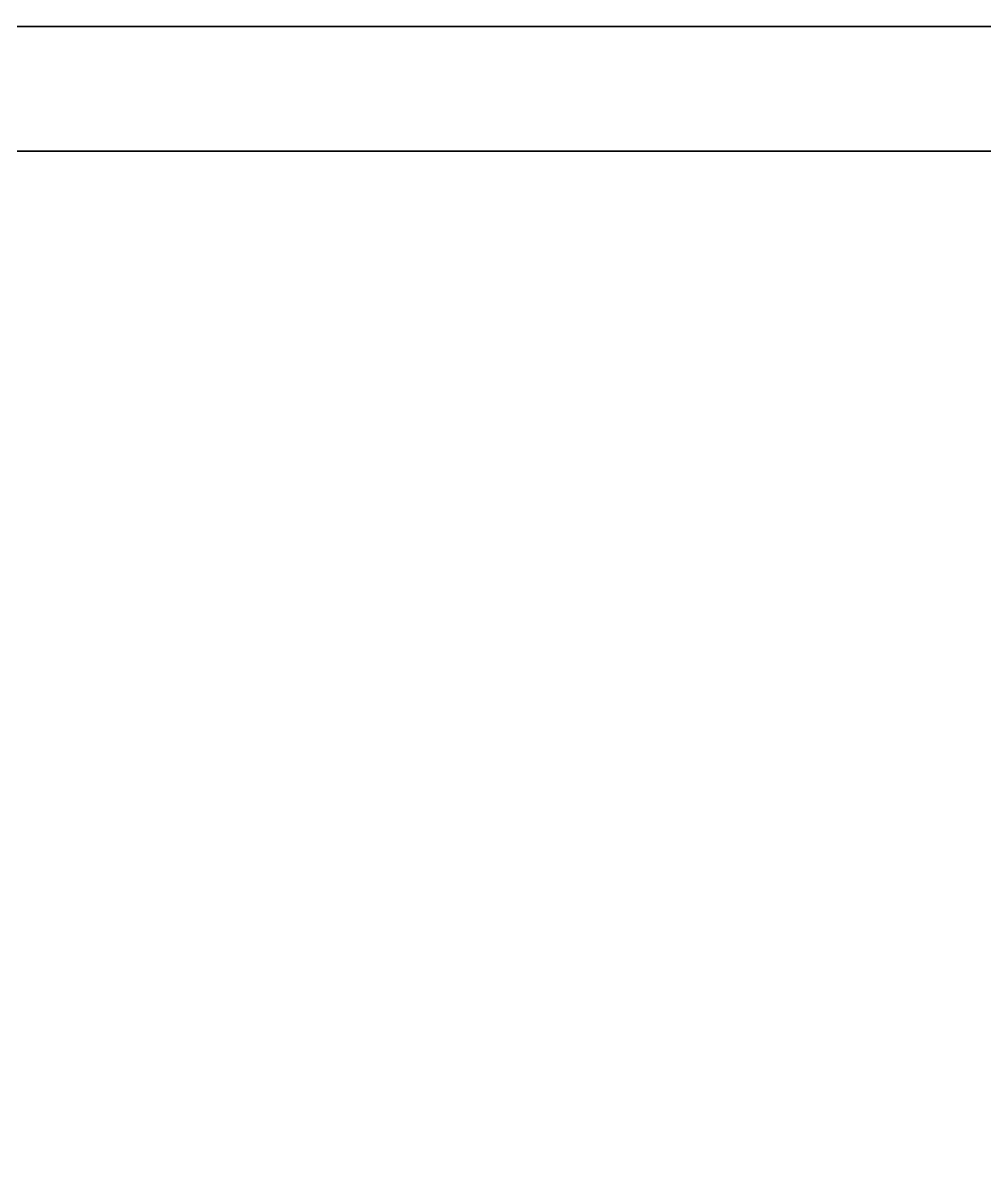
# Model space of a CAD drawing. Extents: x 0 to 2775, y -2341 to 0.
# Drawn here: x 448.7 to 587.6, y -357.1 to -190.5 of the extents above; entities that cross this region are included whole.
import ezdxf

# ---------------------------------------------------------------- set-up
doc = ezdxf.new("R2010")
doc.units = 0
for name, color, linetype in [('LAYER0', 7, 'CONTINUOUS'), ('LAYER10', 7, 'CONTINUOUS'), ('LAYER153', 7, 'CONTINUOUS'), ('LAYER24', 7, 'CONTINUOUS'), ('LAYER25', 7, 'CONTINUOUS'), ('LAYER30', 7, 'CONTINUOUS'), ('LAYER35', 7, 'CONTINUOUS'), ('LAYER40', 7, 'CONTINUOUS'), ('LAYER45', 7, 'CONTINUOUS'), ('LAYER51', 7, 'CONTINUOUS'), ('LAYER6', 7, 'CONTINUOUS')]:
    doc.layers.add(name, color=color, linetype=linetype)

msp = doc.modelspace()

# ---------------------------------------------------------------- linework, layer by layer
at = {"layer": 'LAYER0', "invisible_edges": 1}
for points in [[(2775, 0), (18, -2341), (18, 0), (2775, 0)], [(18, -2341), (2775, 0), (2775, -2341), (18, -2341)], [(2775, -2341, 5), (18, 0, 5), (18, -2341, 5), (2775, -2341, 5)], [(18, 0, 5), (2775, -2341, 5), (2775, 0, 5), (18, 0, 5)]]:
    msp.add_3dface(points, dxfattribs=at)
at = {"layer": 'LAYER10', "invisible_edges": 1}
for points in [[(168, -838.334, 2464), (718, -209.0039, 2464), (168, -209.0039, 2464), (168, -838.334, 2464)], [(718, -209.0039, 2464), (168, -838.334, 2464), (718, -838.334, 2464), (718, -209.0039, 2464)], [(168, -209.0039, 2446), (718, -209.0039, 2464), (718, -209.0039, 2446), (168, -209.0039, 2446)], [(718, -209.0039, 2464), (168, -209.0039, 2446), (168, -209.0039, 2464), (718, -209.0039, 2464)], [(718, -838.334, 2446), (168, -209.0039, 2446), (718, -209.0039, 2446), (718, -838.334, 2446)], [(168, -209.0039, 2446), (718, -838.334, 2446), (168, -838.334, 2446), (168, -209.0039, 2446)]]:
    msp.add_3dface(points, dxfattribs=at)
at = {"layer": 'LAYER153', "invisible_edges": 1}
for points in [[(192.6, -209.0029, 1425), (658, -838.333, 1425), (192.6, -838.333, 1425), (192.6, -209.0029, 1425)], [(658, -838.333, 1425), (192.6, -209.0029, 1425), (658, -209.0029, 1425), (658, -838.333, 1425)], [(192.6, -209.0029, 1425), (658, -209.0029, 1443), (658, -209.0029, 1425), (192.6, -209.0029, 1425)], [(658, -209.0029, 1443), (192.6, -209.0029, 1425), (192.6, -209.0029, 1443), (658, -209.0029, 1443)], [(658, -209.0029, 1443), (192.6, -838.333, 1443), (658, -838.333, 1443), (658, -209.0029, 1443)], [(192.6, -838.333, 1443), (658, -209.0029, 1443), (192.6, -209.0029, 1443), (192.6, -838.333, 1443)]]:
    msp.add_3dface(points, dxfattribs=at)
at = {"layer": 'LAYER24', "invisible_edges": 1}
for points in [[(192.6, -838.334, 2039), (658, -209.0039, 2039), (192.6, -209.0039, 2039), (192.6, -838.334, 2039)], [(658, -209.0039, 2039), (192.6, -838.334, 2039), (658, -838.334, 2039), (658, -209.0039, 2039)], [(192.6, -209.0039, 2021), (658, -209.0039, 2039), (658, -209.0039, 2021), (192.6, -209.0039, 2021)], [(658, -209.0039, 2039), (192.6, -209.0039, 2021), (192.6, -209.0039, 2039), (658, -209.0039, 2039)], [(658, -838.334, 2021), (192.6, -209.0039, 2021), (658, -209.0039, 2021), (658, -838.334, 2021)], [(192.6, -209.0039, 2021), (658, -838.334, 2021), (192.6, -838.334, 2021), (192.6, -209.0039, 2021)]]:
    msp.add_3dface(points, dxfattribs=at)
at = {"layer": 'LAYER25', "invisible_edges": 1}
for points in [[(192.6, -209.0039, 889), (658, -838.334, 889), (192.6, -838.334, 889), (192.6, -209.0039, 889)], [(658, -838.334, 889), (192.6, -209.0039, 889), (658, -209.0039, 889), (658, -838.334, 889)], [(192.6, -209.0039, 889), (658, -209.0039, 907), (658, -209.0039, 889), (192.6, -209.0039, 889)], [(658, -209.0039, 907), (192.6, -209.0039, 889), (192.6, -209.0039, 907), (658, -209.0039, 907)], [(658, -209.0039, 907), (192.6, -838.334, 907), (658, -838.334, 907), (658, -209.0039, 907)], [(192.6, -838.334, 907), (658, -209.0039, 907), (192.6, -209.0039, 907), (192.6, -838.334, 907)]]:
    msp.add_3dface(points, dxfattribs=at)
at = {"layer": 'LAYER30', "invisible_edges": 1}
for points in [[(192.6, -209.0039, 353), (658, -838.334, 353), (192.6, -838.334, 353), (192.6, -209.0039, 353)], [(658, -838.334, 353), (192.6, -209.0039, 353), (658, -209.0039, 353), (658, -838.334, 353)], [(192.6, -209.0039, 353), (658, -209.0039, 371), (658, -209.0039, 353), (192.6, -209.0039, 353)], [(658, -209.0039, 371), (192.6, -209.0039, 353), (192.6, -209.0039, 371), (658, -209.0039, 371)], [(658, -209.0039, 371), (192.6, -838.334, 371), (658, -838.334, 371), (658, -209.0039, 371)], [(192.6, -838.334, 371), (658, -209.0039, 371), (192.6, -209.0039, 371), (192.6, -838.334, 371)]]:
    msp.add_3dface(points, dxfattribs=at)
at = {"layer": 'LAYER35', "invisible_edges": 1}
for points in [[(192.6, -209.0039, 621), (658, -838.334, 621), (192.6, -838.334, 621), (192.6, -209.0039, 621)], [(658, -838.334, 621), (192.6, -209.0039, 621), (658, -209.0039, 621), (658, -838.334, 621)], [(192.6, -209.0039, 621), (658, -209.0039, 639), (658, -209.0039, 621), (192.6, -209.0039, 621)], [(658, -209.0039, 639), (192.6, -209.0039, 621), (192.6, -209.0039, 639), (658, -209.0039, 639)], [(658, -209.0039, 639), (192.6, -838.334, 639), (658, -838.334, 639), (658, -209.0039, 639)], [(192.6, -838.334, 639), (658, -209.0039, 639), (192.6, -209.0039, 639), (192.6, -838.334, 639)]]:
    msp.add_3dface(points, dxfattribs=at)
at = {"layer": 'LAYER40', "invisible_edges": 1}
for points in [[(192.6, -209.0039, 1157), (658, -838.334, 1157), (192.6, -838.334, 1157), (192.6, -209.0039, 1157)], [(658, -838.334, 1157), (192.6, -209.0039, 1157), (658, -209.0039, 1157), (658, -838.334, 1157)], [(192.6, -209.0039, 1157), (658, -209.0039, 1175), (658, -209.0039, 1157), (192.6, -209.0039, 1157)], [(658, -209.0039, 1175), (192.6, -209.0039, 1157), (192.6, -209.0039, 1175), (658, -209.0039, 1175)], [(658, -209.0039, 1175), (192.6, -838.334, 1175), (658, -838.334, 1175), (658, -209.0039, 1175)], [(192.6, -838.334, 1175), (658, -209.0039, 1175), (192.6, -209.0039, 1175), (192.6, -838.334, 1175)]]:
    msp.add_3dface(points, dxfattribs=at)
at = {"layer": 'LAYER45', "invisible_edges": 1}
for points in [[(192.6, -209.0039, 1693), (658, -838.334, 1693), (192.6, -838.334, 1693), (192.6, -209.0039, 1693)], [(658, -838.334, 1693), (192.6, -209.0039, 1693), (658, -209.0039, 1693), (658, -838.334, 1693)], [(192.6, -209.0039, 1693), (658, -209.0039, 1711), (658, -209.0039, 1693), (192.6, -209.0039, 1693)], [(658, -209.0039, 1711), (192.6, -209.0039, 1693), (192.6, -209.0039, 1711), (658, -209.0039, 1711)], [(658, -209.0039, 1711), (192.6, -838.334, 1711), (658, -838.334, 1711), (658, -209.0039, 1711)], [(192.6, -838.334, 1711), (658, -209.0039, 1711), (192.6, -209.0039, 1711), (192.6, -838.334, 1711)]]:
    msp.add_3dface(points, dxfattribs=at)
at = {"layer": 'LAYER51', "invisible_edges": 1}
for points in [[(168, -209.0039, 85), (718, -838.334, 85), (168, -838.334, 85), (168, -209.0039, 85)], [(718, -838.334, 85), (168, -209.0039, 85), (718, -209.0039, 85), (718, -838.334, 85)], [(168, -209.0039, 85), (718, -209.0039, 103), (718, -209.0039, 85), (168, -209.0039, 85)], [(718, -209.0039, 103), (168, -209.0039, 85), (168, -209.0039, 103), (718, -209.0039, 103)], [(718, -209.0039, 103), (168, -838.334, 103), (718, -838.334, 103), (718, -209.0039, 103)], [(168, -838.334, 103), (718, -209.0039, 103), (168, -209.0039, 103), (168, -838.334, 103)]]:
    msp.add_3dface(points, dxfattribs=at)
at = {"layer": 'LAYER6', "invisible_edges": 1}
for points in [[(168, -209, 5), (718, -191, 5), (718, -209, 5), (168, -209, 5)], [(718, -191, 5), (168, -209, 5), (168, -191, 5), (718, -191, 5)], [(168, -191, 2465), (718, -209, 2465), (718, -191, 2465), (168, -191, 2465)], [(718, -209, 2465), (168, -191, 2465), (168, -209, 2465), (718, -209, 2465)], [(718, -191, 5), (168, -191, 2465), (718, -191, 2465), (718, -191, 5)], [(168, -191, 2465), (718, -191, 5), (168, -191, 5), (168, -191, 2465)], [(168, -209, 5), (718, -209, 2465), (168, -209, 2465), (168, -209, 5)], [(718, -209, 2465), (168, -209, 5), (718, -209, 5), (718, -209, 2465)]]:
    msp.add_3dface(points, dxfattribs=at)

doc.saveas('drawing.dxf')
